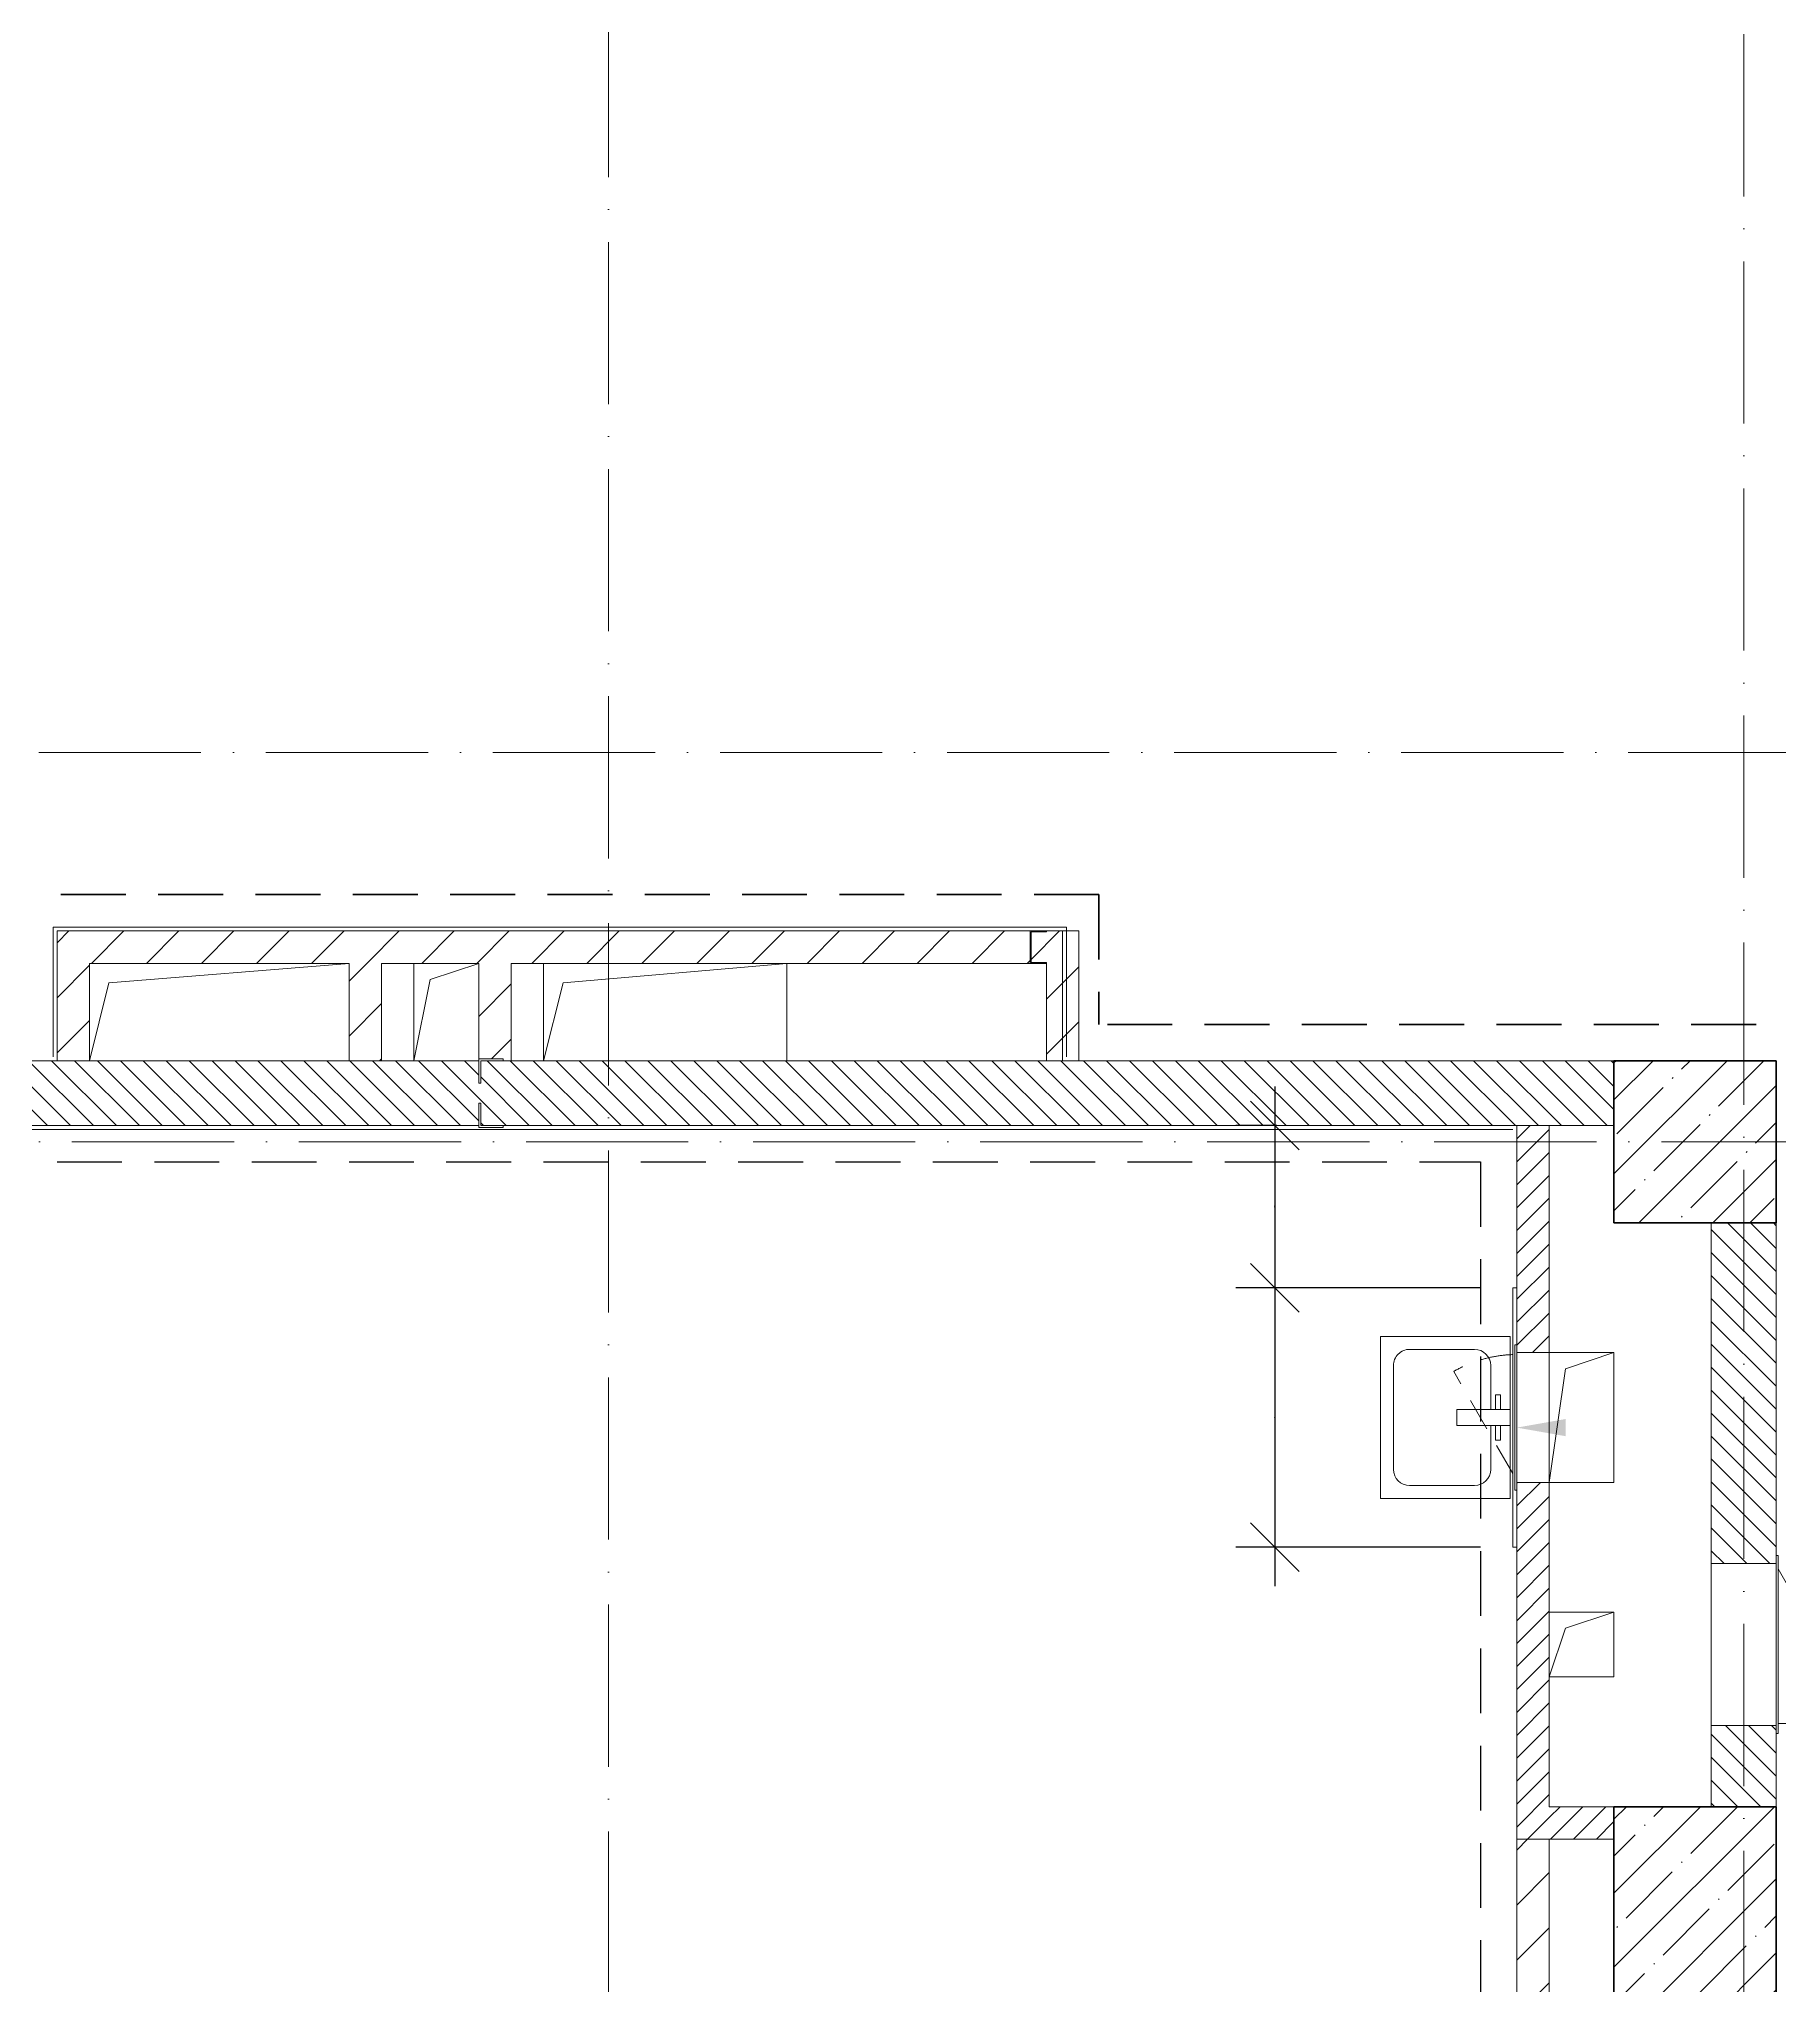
# Model space of a CAD drawing. Header units: millimetres. Extents: x -213536 to 1564669, y -45299 to 942238.
# Drawn here: x 431710 to 437075, y 520702 to 526702 of the extents above; entities that cross this region are included whole.
import ezdxf

# ---------------------------------------------------------------- set-up
doc = ezdxf.new("R2010")
doc.units = ezdxf.units.MM
for name, pattern in [('01 Штриховая _2 мм_', [300, 200, -100]), ('200_ШТРИХ_ш1п0_6_', [160, 100, -60]), ('50_200_ШТРИХ_1Т_ш5_п1_п1_', [700, 500, -100, 0, -100]), ('Штрих короткий', [300, 150, -150]), ('Штриховая _2 мм - 1 мм_', [300, 200, -100])]:
    doc.linetypes.add(name, pattern=pattern)
for name, color, linetype, lineweight in [('0-1', 7, 'Continuous', 5), ('0-2', 7, 'Continuous', 9), ('3) ЖБ 4м', 3, 'Continuous', 30), ('Несущие колонны', 7, 'Continuous', 9), ('Несущие колонны-1', 7, 'Continuous', 35), ('Обобщенные модели', 7, 'Continuous', 9), ('Общие ребра', 7, 'Continuous', 9), ('Окна', 7, 'Continuous', 9), ('Оси-2', 7, '50_200_ШТРИХ_1Т_ш5_п1_п1_', 9), ('Открывание в плане-2', 7, '200_ШТРИХ_ш1п0_6_', 9), ('Перемычка-1', 7, 'Штрих короткий', 9), ('Размеры', 7, 'Continuous', 15), ('Стены', 7, 'Continuous', 9), ('Стены-1', 7, 'Continuous', 13), ('Текстовые примечания', 7, 'Continuous', 9), ('Штриховка разреза-1', 7, 'Continuous', 9)]:
    doc.layers.add(name, color=color, linetype=linetype, lineweight=lineweight)
for name, color, linetype, lineweight, true_color in [('Сантехнические приборы-1', 7, 'Continuous', 9, 0xaaaaaa), ('СТ-1_1', 7, 'Штриховая _2 мм - 1 мм_', 90, 0x888888), ('СТ-1_13', 7, '01 Штриховая _2 мм_', 90, 0xd5d3c7)]:
    doc.layers.add(name, color=color, linetype=linetype, lineweight=lineweight, true_color=true_color)
doc.layers.get('0-2').off()
doc.styles.add('ISOCPEUR_I_1', font='isocpeui.ttf', dxfattribs={"width": 0.85, "height": 2.5})
doc.dimstyles.new('ISO-2_5_0_9К', dxfattribs={"dimscale": 304.8, "dimtxt": 248.995294, "dimasz": 0.492126, "dimexe": 0.393701, "dimexo": 0.328084, "dimgap": 0, "dimtad": 1, "dimdec": 0, "dimzin": 0, "dimdsep": 46, "dimtxsty": 'ISOCPEUR_I_1', "dimblk1": 'OBLIQUE', "dimblk2": 'OBLIQUE', "dimsah": 1, "dimcen": 0.09, "dimdle": 0.393701, "dimazin": 0, "dimtfac": 1, "dimtdec": 4, "dimtix": 1, "dimtmove": 0, "dimatfit": 3, "dimfxl": 1, "dimtvp": 1, "dimtolj": 1, "dimtzin": 0, "dimarcsym": 2})
pattern_1 = [(135, (0, 0), (-35.35534, -35.35534), [])]
pattern_2 = [(45, (0, 0), (-35.35534, 35.35534), [])]
pattern_3 = [(45, (0, 0), (-84.85281, 84.85281), [])]

# ---------------------------------------------------------------- blocks, each defined once
blk = doc.blocks.new('_Oblique')
at = {"color": 0, "linetype": 'ByBlock', "lineweight": -2}
blk.add_line((-0.5, -0.5), (0.5, 0.5), dxfattribs=at)
blk = doc.blocks.new('*D3875')
at = {"layer": 'Defpoints', "color": 0, "lineweight": 30, "transparency": 16777216}
for p in [(435626.7, 523352.4), (435520.6, 522852.4), (436254, 522852.4)]:
    blk.add_point(p, dxfattribs=at)
at = {"layer": 'Размеры', "color": 0, "lineweight": -2, "transparency": 16777216}
for p, q in [((435520.6, 523472.4), (435520.6, 522732.4)), ((435526.7, 523352.4), (435400.6, 523352.4)), ((436154, 522852.4), (435400.6, 522852.4))]:
    blk.add_line(p, q, dxfattribs=at)
at = {"layer": 'Размеры', "color": 0, "lineweight": -2, "transparency": 16777216, "xscale": 150, "yscale": 150, "zscale": 150}
for p, rotation in [((435520.6, 523352.4), 90), ((435520.6, 522852.4), 270)]:
    blk.add_blockref('_Oblique', p, dxfattribs=dict(at, rotation=rotation))
at = {"layer": 'Размеры', "color": 0, "transparency": 16777216, "insert": (435519.4, 523102.4), "char_height": 2.5, "width": 568.858, "attachment_point": 5, "rotation": 90, "style": 'ISOCPEUR_I_1'}
blk.add_mtext('\\A1;500', dxfattribs=at)
blk = doc.blocks.new('*D3876')
at = {"layer": 'Defpoints', "color": 0, "lineweight": 30, "transparency": 16777216}
for p in [(436254, 522852.4), (435520.6, 522052.4), (436254, 522052.4)]:
    blk.add_point(p, dxfattribs=at)
at = {"layer": 'Размеры', "color": 0, "lineweight": -2, "transparency": 16777216}
for p, q in [((435520.6, 522972.4), (435520.6, 521932.4)), ((436154, 522852.4), (435400.6, 522852.4)), ((436154, 522052.4), (435400.6, 522052.4))]:
    blk.add_line(p, q, dxfattribs=at)
at = {"layer": 'Размеры', "color": 0, "lineweight": -2, "transparency": 16777216, "xscale": 150, "yscale": 150, "zscale": 150}
for p, rotation in [((435520.6, 522852.4), 90), ((435520.6, 522052.4), 270)]:
    blk.add_blockref('_Oblique', p, dxfattribs=dict(at, rotation=rotation))
at = {"layer": 'Размеры', "color": 0, "transparency": 16777216, "insert": (435519.4, 522452.4), "char_height": 2.5, "width": 568.858, "attachment_point": 5, "rotation": 90, "style": 'ISOCPEUR_I_1'}
blk.add_mtext('\\A1;800', dxfattribs=at)
blk = doc.blocks.new('BSC_Колонна _Прямоугольная - 500х500-V18-АИ2_03_План отделки стен 3-го этажа _Часть 1_')
at = {"layer": 'Несущие колонны'}
h = blk.add_hatch(dxfattribs=at)
h.set_pattern_fill('FP_24', color=256, style=0, pattern_type=2)
h.set_pattern_definition([(45, (-7650, -78400), (-114.04925, 114.04925), []), (45, (-7535.95, -78400), (-114.04925, 114.04925), [201.613, -40.323, 3.353, -36.97])])
h.paths.add_polyline_path([(-250, -250), (250, -250), (250, 250), (-250, 250)], flags=0)
at = {"layer": 'Несущие колонны-1'}
for p, q in [((250, 250), (-250, 250)), ((-250, 250), (-250, -250)), ((250, -250), (250, 250)), ((-250, -250), (250, -250))]:
    blk.add_line(p, q, dxfattribs=at)
blk = doc.blocks.new('SND_2D_Раковина1 - 400х300-17910372-АИ2_03_План отделки стен 3-го этажа _Часть 1_')
at = {"layer": 'Сантехнические приборы-1'}
for p, q in [((-250, -220), (-250, 180)), ((-250, 180), (250, 180)), ((-25, 180), (-25, 15)), ((25, 15), (25, 180)), ((250, 180), (250, -220)), ((-160, 120), (-25, 120)), ((-70, 150), (-25, 150)), ((-70, 135), (-70, 150)), ((-25, 135), (-70, 135)), ((70, 150), (25, 150)), ((25, 135), (70, 135)), ((25, 120), (160, 120)), ((70, 135), (70, 150)), ((-210, -130), (-210, 70)), ((210, 70), (210, -130)), ((-25, 15), (25, 15)), ((250, -220), (-250, -220)), ((160, -180), (-160, -180))]:
    blk.add_line(p, q, dxfattribs=at)
for centre, start, end in [((-160, 70), 90, 180), ((160, 70), 0, 90), ((-160, -130), 180, 270), ((160, -130), 270, 0)]:
    blk.add_arc(centre, 50, start, end, dxfattribs=at)
blk = doc.blocks.new('BSC_Колонна _Прямоугольная - 500х1500-25984399-АИ2_03_План отделки стен 3-го этажа _Часть 1_')
at = {"layer": 'Несущие колонны'}
h = blk.add_hatch(dxfattribs=at)
h.set_pattern_fill('FP_145', color=256, style=0, pattern_type=2)
h.set_pattern_definition([(45, (-7650, -75600), (-114.04925, 114.04925), []), (45, (-7535.95, -75600), (-114.04925, 114.04925), [201.613, -40.323, 3.353, -36.97])])
h.paths.add_polyline_path([(-250, -750), (250, -750), (250, 750), (-250, 750), (-250, -286)], flags=0)
at = {"layer": 'Несущие колонны-1'}
for p, q in [((250, 750), (-250, 750)), ((-250, 750), (-250, -750)), ((250, -750), (250, 750)), ((-250, -750), (250, -750))]:
    blk.add_line(p, q, dxfattribs=at)
blk = doc.blocks.new('Проем_Дверь_Прямоугольный - 1700х2400h_дверные проемы-28721445-АИ2_03_План отделки стен 3-го этажа _Часть 1_')
at = {"layer": 'Перемычка-1'}
for p, q in [((850, 100), (-850, 100)), ((850, -100), (-850, -100))]:
    blk.add_line(p, q, dxfattribs=at)
blk = doc.blocks.new('Фахверк_СКБ_Уголок - 200_3550-28187522-АИ2_03_План отделки стен 3-го этажа _Часть 1_')
at = {"layer": 'Обобщенные модели'}
for p, q in [((125, 156), (50, 156)), ((50, 156), (50, 150)), ((50, 150), (119, 150)), ((119, 150), (119, 81)), ((125, 81), (125, 156)), ((119, 81), (125, 81)), ((125, 19), (119, 19)), ((119, 19), (119, -50)), ((125, -56), (125, 19)), ((119, -50), (50, -50)), ((50, -50), (50, -56)), ((50, -56), (125, -56))]:
    blk.add_line(p, q, dxfattribs=at)
blk = doc.blocks.new('AR_Отверстие Ниша - Лючок-32405045-АИ2_03_План отделки стен 3-го этажа _Часть 1_')
at = {"layer": 'Окна'}
for p, q in [((250, 100), (-250, 100)), ((-250, 100), (-250, -100)), ((250, -100), (250, 100)), ((-250, -100), (250, -100))]:
    blk.add_line(p, q, dxfattribs=at)
blk = doc.blocks.new('Л_Общий_Лючок - Лючок-29683801-АИ2_03_План отделки стен 3-го этажа _Часть 1_')
at = {"layer": 'Окна'}
for p, q in [((524, 6), (-24, 6)), ((-24, 6), (-24, 0)), ((-24, 0), (0, 0)), ((500, 0), (524, 0)), ((524, 6), (524, 0))]:
    blk.add_line(p, q, dxfattribs=at)
at = {"layer": 'Открывание в плане-2'}
blk.add_line((16.4, 6), (428.6, 244), dxfattribs=at)
blk.add_arc((6, 0), 488, 0.70805, 30, dxfattribs=at)
blk = doc.blocks.new('AR_Отверстие Ниша - Лючок-32403280-АИ2_03_План отделки стен 3-го этажа _Часть 1_')
at = {"layer": 'Окна'}
for p, q in [((200, 50), (-200, 50)), ((-200, 50), (-200, -50)), ((200, -50), (200, 50)), ((-200, -50), (200, -50))]:
    blk.add_line(p, q, dxfattribs=at)
blk = doc.blocks.new('Л_Общий_Лючок - Лючок-V197-АИ2_03_План отделки стен 3-го этажа _Часть 1_')
at = {"layer": 'Окна'}
for p, q in [((424, 6), (-24, 6)), ((-24, 6), (-24, 0)), ((-24, 0), (0, 0)), ((400, 0), (424, 0)), ((424, 6), (424, 0))]:
    blk.add_line(p, q, dxfattribs=at)
at = {"layer": 'Открывание в плане-2'}
blk.add_line((26.8, 12), (342, 194), dxfattribs=at)
blk.add_arc((6, 0), 388, 1.78106, 30, dxfattribs=at)
blk = doc.blocks.new('AR_Отверстие прямоугольное _в плите_ - AR_Отверстие прямоугольное _в плите_-30458127-АИ2_03_План отделки стен 3-го этажа _Часть 1_')
at = {"layer": 'Обобщенные модели'}
for p, q in [((100, 100), (-100, 100)), ((-50, 50), (100, 100)), ((100, -100), (100, 100)), ((-100, -100), (-50, 50)), ((-100, -100), (100, -100))]:
    blk.add_line(p, q, dxfattribs=at)
blk = doc.blocks.new('AR_Отверстие прямоугольное _в плите_ - AR_Отверстие прямоугольное _в плите_-30229368-АИ2_03_План отделки стен 3-го этажа _Часть 1_')
at = {"layer": 'Обобщенные модели'}
for p, q in [((100, 200), (-100, 200)), ((-50, 150), (100, 200)), ((100, -200), (100, 200)), ((-100, -200), (-50, 150)), ((-100, -200), (100, -200))]:
    blk.add_line(p, q, dxfattribs=at)
blk = doc.blocks.new('AR_Отверстие прямоугольное _в плите_ - AR_Отверстие прямоугольное _в плите_-30552623-АИ2_03_План отделки стен 3-го этажа _Часть 1_')
at = {"layer": 'Обобщенные модели'}
for p, q in [((-340, 90), (400, 150)), ((-400, -150), (-340, 90))]:
    blk.add_line(p, q, dxfattribs=at)
blk = doc.blocks.new('AR_Отверстие прямоугольное _в плите_ - AR_Отверстие прямоугольное _в плите_-30512088-АИ2_03_План отделки стен 3-го этажа _Часть 1_')
at = {"layer": 'Обобщенные модели'}
for p, q in [((-100, 150), (-100, -150)), ((-50, 100), (100, 150)), ((-100, -150), (-50, 100))]:
    blk.add_line(p, q, dxfattribs=at)
blk = doc.blocks.new('AR_Отверстие прямоугольное _в плите_ - AR_Отверстие прямоугольное _в плите_-30552631-АИ2_03_План отделки стен 3-го этажа _Часть 1_')
at = {"layer": 'Обобщенные модели'}
for p, q in [((-375, 150), (-375, -150)), ((-315, 90), (375, 150)), ((375, -150), (375, 150)), ((-375, -150), (-315, 90))]:
    blk.add_line(p, q, dxfattribs=at)
blk = doc.blocks.new('154_Фахверк_СКБ_Швеллер - Тип_100_3960_зеркало-28515619-АИ2_03_План отделки стен 3-го этажа _Часть 1_')
at = {"layer": 'Обобщенные модели'}
for p, q in [((175, 50), (125, 50)), ((125, 50), (125, -50)), ((128, 47), (175, 47)), ((128, -47), (128, 47)), ((175, 47), (175, 50)), ((125, -50), (175, -50)), ((175, -47), (128, -47)), ((175, -50), (175, -47))]:
    blk.add_line(p, q, dxfattribs=at)
blk = doc.blocks.new('0125-Р-ОО-Ш2-АР-о_23_10_2024_rvt-1-АИ2_03_План отделки стен 3-го этажа _Часть 1_')
at = {"layer": 'Штриховка разреза-1'}
h = blk.add_hatch(dxfattribs=at)
h.set_pattern_fill('FP_121', color=256, style=0, pattern_type=2)
h.set_pattern_definition(pattern_3)
h.paths.add_polyline_path([(2600, 78650), (2700, 78650), (2700, 79050), (2600, 79050), (2600, 78712.8)], flags=0)
h = blk.add_hatch(dxfattribs=at)
h.set_pattern_fill('FP_121', color=256, style=0, pattern_type=2)
h.set_pattern_definition(pattern_3)
h.paths.add_polyline_path([(3600, 78950), (5600, 78950), (5600, 79050), (2700, 79050), (2700, 78950), (3500, 78950)], flags=0)
h.paths.add_polyline_path([(5750, 78950), (5750, 79050), (5650, 79050), (5650, 79047), (5603, 79047), (5603, 78953), (5650, 78953), (5650, 78950)], flags=0)
h = blk.add_hatch(dxfattribs=at)
h.set_pattern_fill('FP_121', color=256, style=0, pattern_type=2)
h.set_pattern_definition(pattern_3)
h.paths.add_polyline_path([(3600, 78650), (3600, 78950), (3500, 78950), (3500, 78650)], flags=0)
h = blk.add_hatch(dxfattribs=at)
h.set_pattern_fill('FP_121', color=256, style=0, pattern_type=2)
h.set_pattern_definition(pattern_3)
h.paths.add_polyline_path([(4000, 78650), (4000, 78950), (3900, 78950), (3900, 78656), (3975, 78656), (3975, 78650)], flags=0)
h = blk.add_hatch(dxfattribs=at)
h.set_pattern_fill('FP_121', color=256, style=0, pattern_type=2)
h.set_pattern_definition(pattern_3)
h.paths.add_polyline_path([(5750, 78650), (5750, 78950), (5650, 78950), (5650, 78650)], flags=0)
h = blk.add_hatch(dxfattribs=at)
h.set_pattern_fill('FP_1', color=256, style=0, pattern_type=2)
h.set_pattern_definition(pattern_1)
h.paths.add_polyline_path([(7400, 78450), (7400, 78650), (3906, 78650), (3906, 78581), (3900, 78581), (3900, 78650), (400, 78650), (400, 78450), (3900, 78450), (3900, 78519), (3906, 78519), (3906, 78450), (6886.4, 78450)], flags=0)
h = blk.add_hatch(dxfattribs=at)
h.set_pattern_fill('FP_38', color=256, style=0, pattern_type=2)
h.set_pattern_definition(pattern_2)
h.paths.add_polyline_path([(7200, 76250), (7200, 77350), (7100, 77350), (7100, 76250)], flags=0)
h.paths.add_polyline_path([(7124, 77750), (7200, 77750), (7200, 78450), (7100, 78450), (7101, 77750)], flags=0)
h = blk.add_hatch(dxfattribs=at)
h.set_pattern_fill('FP_1', color=256, style=0, pattern_type=2)
h.set_pattern_definition(pattern_1)
h.paths.add_polyline_path([(7900, 76350), (7899, 76600), (7700, 76600), (7700, 76350), (7876, 76350)], flags=0)
h.paths.add_polyline_path([(7700, 77100), (7900, 77100), (7900, 78150), (7700, 78150)], flags=0)
h = blk.add_hatch(dxfattribs=at)
h.set_pattern_fill('FP_38', color=256, style=0, pattern_type=2)
h.set_pattern_definition(pattern_2)
h.paths.add_polyline_path([(7400, 76250), (7400, 76350), (7200, 76350), (7200, 76250)], flags=0)
h = blk.add_hatch(dxfattribs=at)
h.set_pattern_fill('FP_121', color=256, style=0, pattern_type=2)
h.set_pattern_definition(pattern_3)
h.paths.add_polyline_path([(7197, 73700), (7197, 73747), (7103, 73747), (7103, 73700), (7150, 73700)], flags=0)
h.paths.add_polyline_path([(7197, 73750), (7200, 73750), (7200, 76250), (7100, 76250), (7100, 73750), (7103, 73750)], flags=0)
at = {"layer": 'Общие ребра'}
for p, q in [((7100, 76250), (7200, 76250)), ((7200, 76250), (7100, 76250))]:
    blk.add_line(p, q, dxfattribs=at)
at = {"layer": 'Стены-1'}
for p, q in [((2600, 79050), (2600, 78650)), ((2700, 79050), (2600, 79050)), ((5600, 79050), (2700, 79050)), ((5750, 79050), (5650, 79050)), ((5750, 78950), (5750, 79050)), ((2700, 78650), (2700, 78950)), ((2700, 78950), (3500, 78950)), ((3500, 78950), (3500, 78650)), ((3600, 78950), (3900, 78950)), ((3600, 78650), (3600, 78950)), ((3900, 78950), (3900, 78656)), ((4000, 78950), (5600, 78950)), ((4000, 78650), (4000, 78950)), ((5650, 78950), (5650, 78650)), ((5750, 78650), (5750, 78950)), ((3900, 78650), (400, 78650)), ((2600, 78650), (2700, 78650)), ((3500, 78650), (3600, 78650)), ((7400, 78650), (3975, 78650)), ((3975, 78650), (4000, 78650)), ((5650, 78650), (5750, 78650)), ((400, 78450), (3900, 78450)), ((3975, 78450), (7400, 78450)), ((7100, 78450), (7100, 77950)), ((7200, 78450), (7100, 78450)), ((7200, 77750), (7200, 78450)), ((7700, 78150), (7700, 77100)), ((7900, 77124), (7900, 78150)), ((7200, 76350), (7200, 77350)), ((7100, 77150), (7100, 76250)), ((7700, 76600), (7700, 76350)), ((7900, 76350), (7900, 76576)), ((7400, 76350), (7200, 76350)), ((7100, 76250), (7100, 73750)), ((7200, 76250), (7400, 76250)), ((7200, 73750), (7200, 76250))]:
    blk.add_line(p, q, dxfattribs=at)
at = {"layer": '0-2'}
for name, p in [('154_Фахверк_СКБ_Швеллер - Тип_100_3960_зеркало-28515619-АИ2_03_План отделки стен 3-го этажа _Часть 1_', (5475, 79000)), ('AR_Отверстие прямоугольное _в плите_ - AR_Отверстие прямоугольное _в плите_-30552623-АИ2_03_План отделки стен 3-го этажа _Часть 1_', (3100, 78800)), ('AR_Отверстие прямоугольное _в плите_ - AR_Отверстие прямоугольное _в плите_-30512088-АИ2_03_План отделки стен 3-го этажа _Часть 1_', (3800, 78800)), ('AR_Отверстие прямоугольное _в плите_ - AR_Отверстие прямоугольное _в плите_-30552631-АИ2_03_План отделки стен 3-го этажа _Часть 1_', (4475, 78800)), ('BSC_Колонна _Прямоугольная - 500х500-V18-АИ2_03_План отделки стен 3-го этажа _Часть 1_', (7650, 78400)), ('Проем_Дверь_Прямоугольный - 1700х2400h_дверные проемы-28721445-АИ2_03_План отделки стен 3-го этажа _Часть 1_', (8750, 78550)), ('AR_Отверстие прямоугольное _в плите_ - AR_Отверстие прямоугольное _в плите_-30229368-АИ2_03_План отделки стен 3-го этажа _Часть 1_', (7300, 77550)), ('AR_Отверстие прямоугольное _в плите_ - AR_Отверстие прямоугольное _в плите_-30458127-АИ2_03_План отделки стен 3-го этажа _Часть 1_', (7300, 76850)), ('BSC_Колонна _Прямоугольная - 500х1500-25984399-АИ2_03_План отделки стен 3-го этажа _Часть 1_', (7650, 75600))]:
    blk.add_blockref(name, p, dxfattribs=at)
for name, p, rotation in [('Фахверк_СКБ_Уголок - 200_3550-28187522-АИ2_03_План отделки стен 3-го этажа _Часть 1_', (4025, 78600), 180), ('SND_2D_Раковина1 - 400х300-17910372-АИ2_03_План отделки стен 3-го этажа _Часть 1_', (6900, 77550), 269.9999999999997), ('Л_Общий_Лючок - Лючок-V197-АИ2_03_План отделки стен 3-го этажа _Часть 1_', (7100, 77350), 90), ('AR_Отверстие Ниша - Лючок-32403280-АИ2_03_План отделки стен 3-го этажа _Часть 1_', (7150, 77550), 270), ('AR_Отверстие Ниша - Лючок-32405045-АИ2_03_План отделки стен 3-го этажа _Часть 1_', (7800, 76850), 89.99999999999991), ('Л_Общий_Лючок - Лючок-29683801-АИ2_03_План отделки стен 3-го этажа _Часть 1_', (7900, 77100), 269.9999999999999)]:
    blk.add_blockref(name, p, dxfattribs=dict(at, rotation=rotation))
blk = doc.blocks.new('3этВверх')
at = {"layer": 'Текстовые примечания'}
blk.add_hatch(color=256, dxfattribs=at).paths.add_polyline_path([(436266.7, 522421.1), (436416.7, 522394.7), (436416.7, 522447.6)], flags=0)
at = {"layer": 'СТ-1_1', "lineweight": 25}
for p, q in [((429666, 523240.4), (436154, 523240.4)), ((436154, 523240.4), (436154, 518440.4))]:
    blk.add_line(p, q, dxfattribs=at)
at = {"layer": 'СТ-1_13'}
for p, q in [((434978, 524064.4), (431666, 524064.4)), ((434978, 524064.4), (434978, 523664.4)), ((438804, 523664.4), (434978, 523664.4))]:
    blk.add_line(p, q, dxfattribs=at)
at = {"layer": 'Стены'}
for p, q in [((436254, 522052.4), (436254, 522852.4)), ((436266, 522852.4), (436254, 522852.4)), ((436266, 522852.4), (436266, 522676.4)), ((436266, 522228.4), (436266, 522052.4)), ((436266, 522052.4), (436254, 522052.4))]:
    blk.add_line(p, q, dxfattribs=at)
at = {"layer": 'Стены-1'}
for p, q in [((434878, 523964.4), (431754, 523964.4)), ((431754, 523964.4), (431754, 523564.4)), ((431766, 523952.4), (434766, 523952.4)), ((431766, 523564.4), (431766, 523952.4)), ((434816, 523952.4), (434866, 523952.4)), ((434866, 523952.4), (434866, 523552.4)), ((434878, 523564.4), (434878, 523964.4)), ((434866, 523552.4), (434878, 523552.4)), ((433066, 523352.4), (429566, 523352.4)), ((429578, 523340.4), (436254, 523340.4)), ((436266, 523352.4), (433141, 523352.4)), ((436266, 523340.4), (436266, 523352.4))]:
    blk.add_line(p, q, dxfattribs=at)
at = {"layer": '0-1'}
blk.add_blockref('0125-Р-ОО-Ш2-АР-о_23_10_2024_rvt-1-АИ2_03_План отделки стен 3-го этажа _Часть 1_', (429166, 444902.4), dxfattribs=at)
blk = doc.blocks.new('Ос 3 эт верх часть')
at = {"layer": 'Оси-2'}
for p, q in [((433466, 535177.6), (433466, 499613)), ((436966, 499613), (436966, 535177.6)), ((477716, 524502.4), (426847.2, 524502.4)), ((463816, 523302.4), (426847.2, 523302.4))]:
    blk.add_line(p, q, dxfattribs=at)
at = {"layer": 'Размеры'}
for base, p1, p2, override, picture, middle in [((435520.6, 522852.4), (435626.7, 523352.4), (436254, 522852.4), {"dimpost": '<>', "dimfxl": 802.168013}, '*D3875', (435519.4, 523102.4)), ((435520.6, 522052.4), (436254, 522852.4), (436254, 522052.4), {"dimpost": '<>', "dimfxl": 800}, '*D3876', (435519.4, 522452.4))]:
    dim = blk.add_linear_dim(base=base, p1=p1, p2=p2, angle=90, dimstyle='ISO-2_5_0_9К', override=override, dxfattribs=at)
    dim.commit()
    dim.dimension.update_dxf_attribs({"geometry": picture, "text_midpoint": middle})

msp = doc.modelspace()

# ---------------------------------------------------------------- block references
at = {"color": 5, "lineweight": 30}
msp.add_blockref('Ос 3 эт верх часть', (0, 0), dxfattribs=at)
at = {"layer": '3) ЖБ 4м'}
msp.add_blockref('3этВверх', (0, 0), dxfattribs=at)

doc.saveas('drawing.dxf')
